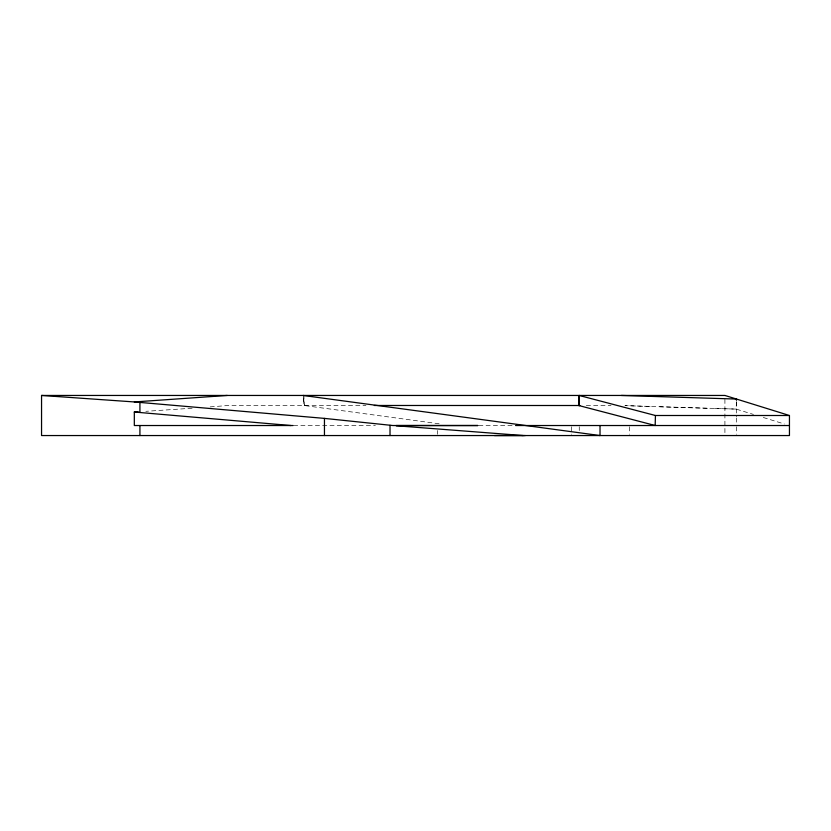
<?xml version="1.0" encoding="UTF-8"?>
<svg xmlns="http://www.w3.org/2000/svg" width="831" height="831" viewBox="0 0 831 831"><rect width="100%" height="100%" fill="white"/><g stroke="black" fill="none" stroke-linecap="round" stroke-linejoin="round"><path stroke-width="0.62" stroke-dasharray="4.16 3.12" d="M736.401 402.194L736.152 409.091L753.437 414.43M210.181 406.889L228.473 405.476L365.92 405.486M192.096 408.218L145.872 411.314M586.333 405.507L611.003 405.497M293.54 425.524L375.352 425.524M478.77 425.524L512.26 425.524M707.451 408.291L657.238 406.754M714.629 408.499L736.152 409.091L625.255 405.632M650.071 406.515L624.964 405.632M439.121 423.789L303.845 405.476L303.834 395.566L304.333 405.476L303.024 395.452M763.325 417.494L784.319 423.987M736.515 401.581L736.515 416.705M736.515 417.962L736.515 424.257M736.515 426.77L736.515 434.291M724.912 399.337L724.912 434.249M629.566 426.77L629.566 434.291M579.259 426.77L579.259 430.531M571.624 426.77L571.624 434.291M437.542 430.531L437.542 434.291"/><path stroke-width="1.25" d="M789.45 415.5L789.45 435.548L41.55 435.548L41.55 395.452L724.912 395.452L789.45 415.5L655.43 415.5L579.124 395.452L578.708 405.507L579.321 395.504L579.124 405.476L579.841 405.507L374.324 405.476M655.43 415.5L655.171 425.503L578.708 405.507M736.474 400.313L736.515 399.057L621.38 395.452M227.247 395.452L134.321 401.944L41.55 395.452M293.146 425.524L134.321 425.524L134.321 412.031L138.164 411.792M494.445 435.548L525.285 435.548M396.169 425.524L477.825 425.524L392.866 425.524L324.454 418.388L134.321 401.944M515.552 425.524L789.45 425.524M134.321 412.031L291.016 425.524M396.169 425.763L523.25 435.548M303.024 395.452L600.024 435.548L600.024 425.524M390.019 425.316L390.019 435.548M324.454 418.388L324.454 435.548M139.92 402.339L139.92 412.425M139.92 425.524L139.92 435.548"/></g></svg>
